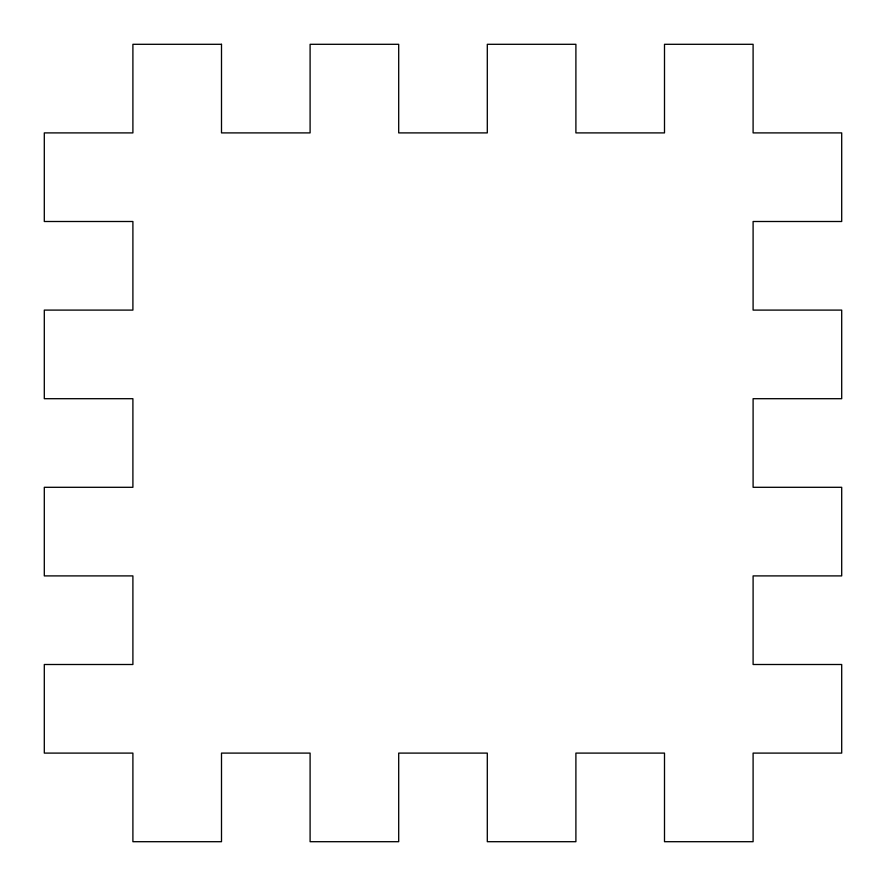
<?xml version="1.0" encoding="UTF-8"?>
<svg xmlns="http://www.w3.org/2000/svg" width="886" height="886" viewBox="0 0 886 886"><rect width="100%" height="100%" fill="white"/><g stroke="black" fill="none" stroke-linecap="round" stroke-linejoin="round"><path stroke-width="1.33" d="M221.5 44.3L132.9 44.3L132.9 132.9L44.3 132.9L44.3 221.5L132.9 221.5L132.9 310.1L44.3 310.1L44.3 398.7L132.9 398.7L132.9 487.3L44.3 487.3L44.3 575.9L132.9 575.9L132.9 664.5L44.3 664.5L44.3 753.1L132.9 753.1L132.9 841.7L221.5 841.7L221.5 753.1L310.1 753.1L310.1 841.7L398.7 841.7L398.7 753.1L487.3 753.1L487.3 841.7L575.9 841.7L575.9 753.1L664.5 753.1L664.5 841.7L753.1 841.7L753.1 753.1L841.7 753.1L841.7 664.5L753.1 664.5L753.1 575.9L841.7 575.9L841.7 487.3L753.1 487.3L753.1 398.7L841.7 398.7L841.7 310.1L753.1 310.1L753.1 221.5L841.7 221.5L841.7 132.9L753.1 132.9L753.1 44.3L664.5 44.3L664.5 132.9L575.9 132.9L575.9 44.3L487.3 44.3L487.3 132.9L398.7 132.9L398.7 44.3L310.1 44.3L310.1 132.9L221.5 132.9L221.5 44.3"/></g></svg>
